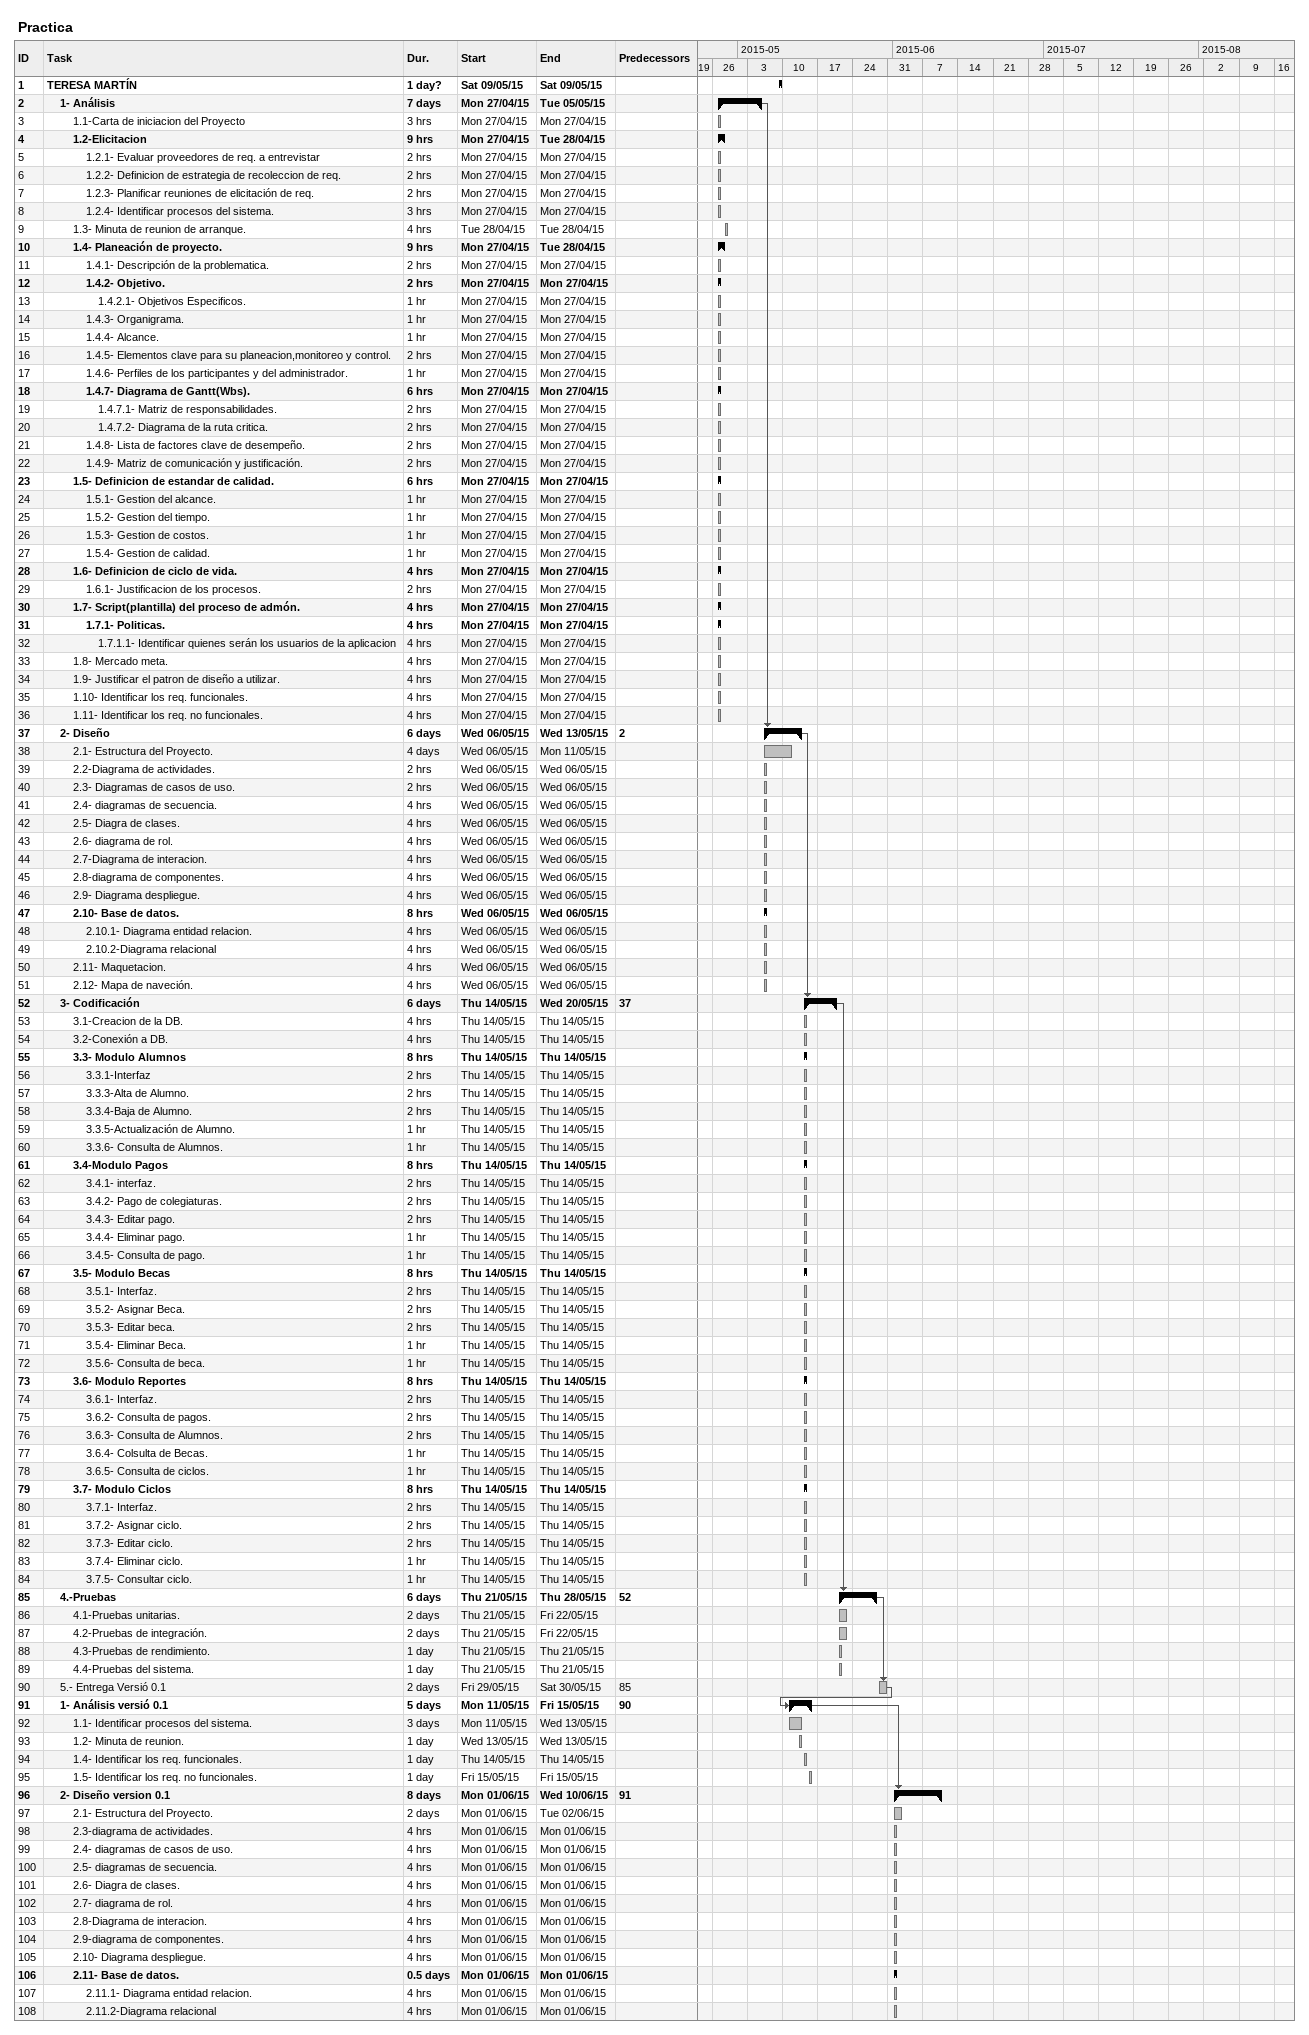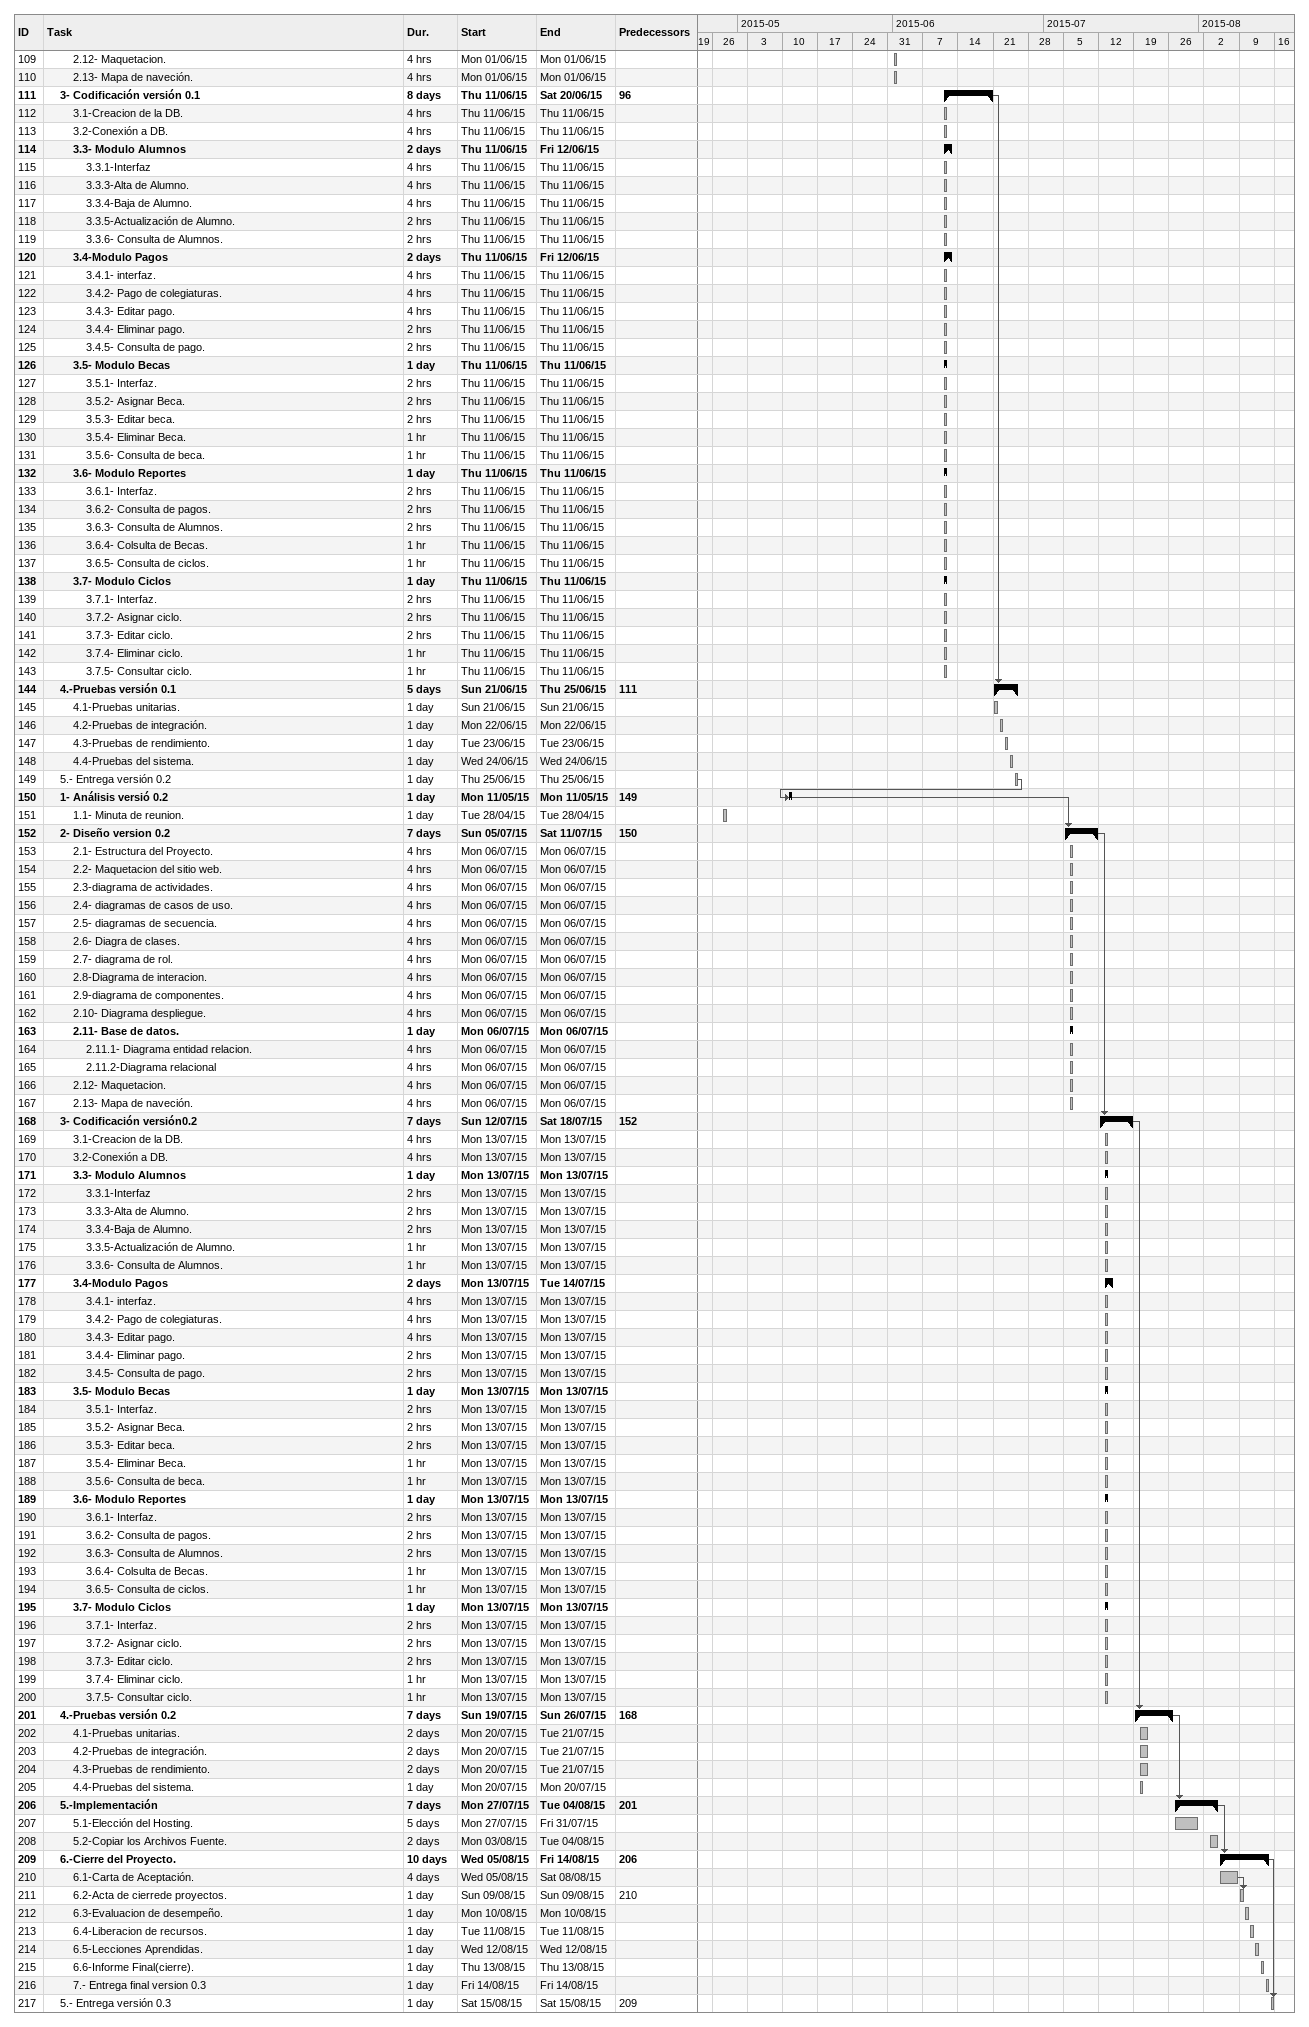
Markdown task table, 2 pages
Practica

| ID | Level | Task | Duration | Start | Finish | Predecessors |
|---|---|---|---|---|---|---|
| 1 | 1 | **TERESA MARTÍN** | 1d? | 2015-05-09 | 2015-05-09 |  |
| 2 | 2 | **1- Análisis** | 7d | 2015-04-27 | 2015-05-05 |  |
| 3 | 3 | 1.1-Carta de iniciacion del Proyecto | 3h | 2015-04-27 | 2015-04-27 |  |
| 4 | 3 | **1.2-Elicitacion** | 9h | 2015-04-27 | 2015-04-28 |  |
| 5 | 4 | 1.2.1- Evaluar proveedores de req. a entrevistar | 2h | 2015-04-27 | 2015-04-27 |  |
| 6 | 4 | 1.2.2- Definicion de estrategia de recoleccion de req. | 2h | 2015-04-27 | 2015-04-27 |  |
| 7 | 4 | 1.2.3- Planificar reuniones de elicitación de req. | 2h | 2015-04-27 | 2015-04-27 |  |
| 8 | 4 | 1.2.4- Identificar procesos del sistema. | 3h | 2015-04-27 | 2015-04-27 |  |
| 9 | 3 | 1.3- Minuta de reunion de arranque. | 4h | 2015-04-28 | 2015-04-28 |  |
| 10 | 3 | **1.4- Planeación de proyecto.** | 9h | 2015-04-27 | 2015-04-28 |  |
| 11 | 4 | 1.4.1- Descripción de la problematica. | 2h | 2015-04-27 | 2015-04-27 |  |
| 12 | 4 | **1.4.2- Objetivo.** | 2h | 2015-04-27 | 2015-04-27 |  |
| 13 | 5 | 1.4.2.1- Objetivos Especificos. | 1h | 2015-04-27 | 2015-04-27 |  |
| 14 | 4 | 1.4.3- Organigrama. | 1h | 2015-04-27 | 2015-04-27 |  |
| 15 | 4 | 1.4.4- Alcance. | 1h | 2015-04-27 | 2015-04-27 |  |
| 16 | 4 | 1.4.5- Elementos clave para su planeacion,monitoreo y control. | 2h | 2015-04-27 | 2015-04-27 |  |
| 17 | 4 | 1.4.6- Perfiles de los participantes y del administrador. | 1h | 2015-04-27 | 2015-04-27 |  |
| 18 | 4 | **1.4.7- Diagrama de Gantt(Wbs).** | 6h | 2015-04-27 | 2015-04-27 |  |
| 19 | 5 | 1.4.7.1- Matriz de responsabilidades. | 2h | 2015-04-27 | 2015-04-27 |  |
| 20 | 5 | 1.4.7.2- Diagrama de la ruta critica. | 2h | 2015-04-27 | 2015-04-27 |  |
| 21 | 4 | 1.4.8- Lista de factores clave de desempeño. | 2h | 2015-04-27 | 2015-04-27 |  |
| 22 | 4 | 1.4.9- Matriz de comunicación y justificación. | 2h | 2015-04-27 | 2015-04-27 |  |
| 23 | 3 | **1.5- Definicion de estandar de calidad.** | 6h | 2015-04-27 | 2015-04-27 |  |
| 24 | 4 | 1.5.1- Gestion del alcance. | 1h | 2015-04-27 | 2015-04-27 |  |
| 25 | 4 | 1.5.2- Gestion del tiempo. | 1h | 2015-04-27 | 2015-04-27 |  |
| 26 | 4 | 1.5.3- Gestion de costos. | 1h | 2015-04-27 | 2015-04-27 |  |
| 27 | 4 | 1.5.4- Gestion de calidad. | 1h | 2015-04-27 | 2015-04-27 |  |
| 28 | 3 | **1.6- Definicion de ciclo de vida.** | 4h | 2015-04-27 | 2015-04-27 |  |
| 29 | 4 | 1.6.1- Justificacion de los procesos. | 2h | 2015-04-27 | 2015-04-27 |  |
| 30 | 3 | **1.7- Script(plantilla) del proceso de admón.** | 4h | 2015-04-27 | 2015-04-27 |  |
| 31 | 4 | **1.7.1- Politicas.** | 4h | 2015-04-27 | 2015-04-27 |  |
| 32 | 5 | 1.7.1.1- Identificar quienes serán los usuarios de la aplicacion | 4h | 2015-04-27 | 2015-04-27 |  |
| 33 | 3 | 1.8- Mercado meta. | 4h | 2015-04-27 | 2015-04-27 |  |
| 34 | 3 | 1.9- Justificar el patron de diseño a utilizar. | 4h | 2015-04-27 | 2015-04-27 |  |
| 35 | 3 | 1.10- Identificar los req. funcionales. | 4h | 2015-04-27 | 2015-04-27 |  |
| 36 | 3 | 1.11- Identificar los req. no funcionales. | 4h | 2015-04-27 | 2015-04-27 |  |
| 37 | 2 | **2- Diseño** | 6d | 2015-05-06 | 2015-05-13 | 2 |
| 38 | 3 | 2.1- Estructura del Proyecto. | 4d | 2015-05-06 | 2015-05-11 |  |
| 39 | 3 | 2.2-Diagrama de actividades. | 2h | 2015-05-06 | 2015-05-06 |  |
| 40 | 3 | 2.3- Diagramas de casos de uso. | 2h | 2015-05-06 | 2015-05-06 |  |
| 41 | 3 | 2.4- diagramas de secuencia. | 4h | 2015-05-06 | 2015-05-06 |  |
| 42 | 3 | 2.5- Diagra de clases. | 4h | 2015-05-06 | 2015-05-06 |  |
| 43 | 3 | 2.6- diagrama de rol. | 4h | 2015-05-06 | 2015-05-06 |  |
| 44 | 3 | 2.7-Diagrama de interacion. | 4h | 2015-05-06 | 2015-05-06 |  |
| 45 | 3 | 2.8-diagrama de componentes. | 4h | 2015-05-06 | 2015-05-06 |  |
| 46 | 3 | 2.9- Diagrama despliegue. | 4h | 2015-05-06 | 2015-05-06 |  |
| 47 | 3 | **2.10- Base de datos.** | 8h | 2015-05-06 | 2015-05-06 |  |
| 48 | 4 | 2.10.1- Diagrama entidad relacion. | 4h | 2015-05-06 | 2015-05-06 |  |
| 49 | 4 | 2.10.2-Diagrama relacional | 4h | 2015-05-06 | 2015-05-06 |  |
| 50 | 3 | 2.11- Maquetacion. | 4h | 2015-05-06 | 2015-05-06 |  |
| 51 | 3 | 2.12- Mapa de naveción. | 4h | 2015-05-06 | 2015-05-06 |  |
| 52 | 2 | **3- Codificación** | 6d | 2015-05-14 | 2015-05-20 | 37 |
| 53 | 3 | 3.1-Creacion de la DB. | 4h | 2015-05-14 | 2015-05-14 |  |
| 54 | 3 | 3.2-Conexión a DB. | 4h | 2015-05-14 | 2015-05-14 |  |
| 55 | 3 | **3.3- Modulo Alumnos** | 8h | 2015-05-14 | 2015-05-14 |  |
| 56 | 4 | 3.3.1-Interfaz | 2h | 2015-05-14 | 2015-05-14 |  |
| 57 | 4 | 3.3.3-Alta de Alumno. | 2h | 2015-05-14 | 2015-05-14 |  |
| 58 | 4 | 3.3.4-Baja de Alumno. | 2h | 2015-05-14 | 2015-05-14 |  |
| 59 | 4 | 3.3.5-Actualización de Alumno. | 1h | 2015-05-14 | 2015-05-14 |  |
| 60 | 4 | 3.3.6- Consulta de Alumnos. | 1h | 2015-05-14 | 2015-05-14 |  |
| 61 | 3 | **3.4-Modulo Pagos** | 8h | 2015-05-14 | 2015-05-14 |  |
| 62 | 4 | 3.4.1- interfaz. | 2h | 2015-05-14 | 2015-05-14 |  |
| 63 | 4 | 3.4.2- Pago de colegiaturas. | 2h | 2015-05-14 | 2015-05-14 |  |
| 64 | 4 | 3.4.3- Editar pago. | 2h | 2015-05-14 | 2015-05-14 |  |
| 65 | 4 | 3.4.4- Eliminar pago. | 1h | 2015-05-14 | 2015-05-14 |  |
| 66 | 4 | 3.4.5- Consulta de pago. | 1h | 2015-05-14 | 2015-05-14 |  |
| 67 | 3 | **3.5- Modulo Becas** | 8h | 2015-05-14 | 2015-05-14 |  |
| 68 | 4 | 3.5.1- Interfaz. | 2h | 2015-05-14 | 2015-05-14 |  |
| 69 | 4 | 3.5.2- Asignar Beca. | 2h | 2015-05-14 | 2015-05-14 |  |
| 70 | 4 | 3.5.3- Editar beca. | 2h | 2015-05-14 | 2015-05-14 |  |
| 71 | 4 | 3.5.4- Eliminar Beca. | 1h | 2015-05-14 | 2015-05-14 |  |
| 72 | 4 | 3.5.6- Consulta de beca. | 1h | 2015-05-14 | 2015-05-14 |  |
| 73 | 3 | **3.6- Modulo Reportes** | 8h | 2015-05-14 | 2015-05-14 |  |
| 74 | 4 | 3.6.1- Interfaz. | 2h | 2015-05-14 | 2015-05-14 |  |
| 75 | 4 | 3.6.2- Consulta de pagos. | 2h | 2015-05-14 | 2015-05-14 |  |
| 76 | 4 | 3.6.3- Consulta de Alumnos. | 2h | 2015-05-14 | 2015-05-14 |  |
| 77 | 4 | 3.6.4- Colsulta de Becas. | 1h | 2015-05-14 | 2015-05-14 |  |
| 78 | 4 | 3.6.5- Consulta de ciclos. | 1h | 2015-05-14 | 2015-05-14 |  |
| 79 | 3 | **3.7- Modulo Ciclos** | 8h | 2015-05-14 | 2015-05-14 |  |
| 80 | 4 | 3.7.1- Interfaz. | 2h | 2015-05-14 | 2015-05-14 |  |
| 81 | 4 | 3.7.2- Asignar ciclo. | 2h | 2015-05-14 | 2015-05-14 |  |
| 82 | 4 | 3.7.3- Editar ciclo. | 2h | 2015-05-14 | 2015-05-14 |  |
| 83 | 4 | 3.7.4- Eliminar ciclo. | 1h | 2015-05-14 | 2015-05-14 |  |
| 84 | 4 | 3.7.5- Consultar ciclo. | 1h | 2015-05-14 | 2015-05-14 |  |
| 85 | 2 | **4.-Pruebas** | 6d | 2015-05-21 | 2015-05-28 | 52 |
| 86 | 3 | 4.1-Pruebas unitarias. | 2d | 2015-05-21 | 2015-05-22 |  |
| 87 | 3 | 4.2-Pruebas de integración. | 2d | 2015-05-21 | 2015-05-22 |  |
| 88 | 3 | 4.3-Pruebas de rendimiento. | 1d | 2015-05-21 | 2015-05-21 |  |
| 89 | 3 | 4.4-Pruebas del sistema. | 1d | 2015-05-21 | 2015-05-21 |  |
| 90 | 2 | 5.- Entrega Versió 0.1 | 2d | 2015-05-29 | 2015-05-30 | 85 |
| 91 | 2 | **1- Análisis versió 0.1** | 5d | 2015-05-11 | 2015-05-15 | 90 |
| 92 | 3 | 1.1- Identificar procesos del sistema. | 3d | 2015-05-11 | 2015-05-13 |  |
| 93 | 3 | 1.2- Minuta de reunion. | 1d | 2015-05-13 | 2015-05-13 |  |
| 94 | 3 | 1.4- Identificar los req. funcionales. | 1d | 2015-05-14 | 2015-05-14 |  |
| 95 | 3 | 1.5- Identificar los req. no funcionales. | 1d | 2015-05-15 | 2015-05-15 |  |
| 96 | 2 | **2- Diseño version 0.1** | 8d | 2015-06-01 | 2015-06-10 | 91 |
| 97 | 3 | 2.1- Estructura del Proyecto. | 2d | 2015-06-01 | 2015-06-02 |  |
| 98 | 3 | 2.3-diagrama de actividades. | 4h | 2015-06-01 | 2015-06-01 |  |
| 99 | 3 | 2.4- diagramas de casos de uso. | 4h | 2015-06-01 | 2015-06-01 |  |
| 100 | 3 | 2.5- diagramas de secuencia. | 4h | 2015-06-01 | 2015-06-01 |  |
| 101 | 3 | 2.6- Diagra de clases. | 4h | 2015-06-01 | 2015-06-01 |  |
| 102 | 3 | 2.7- diagrama de rol. | 4h | 2015-06-01 | 2015-06-01 |  |
| 103 | 3 | 2.8-Diagrama de interacion. | 4h | 2015-06-01 | 2015-06-01 |  |
| 104 | 3 | 2.9-diagrama de componentes. | 4h | 2015-06-01 | 2015-06-01 |  |
| 105 | 3 | 2.10- Diagrama despliegue. | 4h | 2015-06-01 | 2015-06-01 |  |
| 106 | 3 | **2.11- Base de datos.** | 0.5d | 2015-06-01 | 2015-06-01 |  |
| 107 | 4 | 2.11.1- Diagrama entidad relacion. | 4h | 2015-06-01 | 2015-06-01 |  |
| 108 | 4 | 2.11.2-Diagrama relacional | 4h | 2015-06-01 | 2015-06-01 |  |
| 109 | 3 | 2.12- Maquetacion. | 4h | 2015-06-01 | 2015-06-01 |  |
| 110 | 3 | 2.13- Mapa de naveción. | 4h | 2015-06-01 | 2015-06-01 |  |
| 111 | 2 | **3- Codificación versión 0.1** | 8d | 2015-06-11 | 2015-06-20 | 96 |
| 112 | 3 | 3.1-Creacion de la DB. | 4h | 2015-06-11 | 2015-06-11 |  |
| 113 | 3 | 3.2-Conexión a DB. | 4h | 2015-06-11 | 2015-06-11 |  |
| 114 | 3 | **3.3- Modulo Alumnos** | 2d | 2015-06-11 | 2015-06-12 |  |
| 115 | 4 | 3.3.1-Interfaz | 4h | 2015-06-11 | 2015-06-11 |  |
| 116 | 4 | 3.3.3-Alta de Alumno. | 4h | 2015-06-11 | 2015-06-11 |  |
| 117 | 4 | 3.3.4-Baja de Alumno. | 4h | 2015-06-11 | 2015-06-11 |  |
| 118 | 4 | 3.3.5-Actualización de Alumno. | 2h | 2015-06-11 | 2015-06-11 |  |
| 119 | 4 | 3.3.6- Consulta de Alumnos. | 2h | 2015-06-11 | 2015-06-11 |  |
| 120 | 3 | **3.4-Modulo Pagos** | 2d | 2015-06-11 | 2015-06-12 |  |
| 121 | 4 | 3.4.1- interfaz. | 4h | 2015-06-11 | 2015-06-11 |  |
| 122 | 4 | 3.4.2- Pago de colegiaturas. | 4h | 2015-06-11 | 2015-06-11 |  |
| 123 | 4 | 3.4.3- Editar pago. | 4h | 2015-06-11 | 2015-06-11 |  |
| 124 | 4 | 3.4.4- Eliminar pago. | 2h | 2015-06-11 | 2015-06-11 |  |
| 125 | 4 | 3.4.5- Consulta de pago. | 2h | 2015-06-11 | 2015-06-11 |  |
| 126 | 3 | **3.5- Modulo Becas** | 1d | 2015-06-11 | 2015-06-11 |  |
| 127 | 4 | 3.5.1- Interfaz. | 2h | 2015-06-11 | 2015-06-11 |  |
| 128 | 4 | 3.5.2- Asignar Beca. | 2h | 2015-06-11 | 2015-06-11 |  |
| 129 | 4 | 3.5.3- Editar beca. | 2h | 2015-06-11 | 2015-06-11 |  |
| 130 | 4 | 3.5.4- Eliminar Beca. | 1h | 2015-06-11 | 2015-06-11 |  |
| 131 | 4 | 3.5.6- Consulta de beca. | 1h | 2015-06-11 | 2015-06-11 |  |
| 132 | 3 | **3.6- Modulo Reportes** | 1d | 2015-06-11 | 2015-06-11 |  |
| 133 | 4 | 3.6.1- Interfaz. | 2h | 2015-06-11 | 2015-06-11 |  |
| 134 | 4 | 3.6.2- Consulta de pagos. | 2h | 2015-06-11 | 2015-06-11 |  |
| 135 | 4 | 3.6.3- Consulta de Alumnos. | 2h | 2015-06-11 | 2015-06-11 |  |
| 136 | 4 | 3.6.4- Colsulta de Becas. | 1h | 2015-06-11 | 2015-06-11 |  |
| 137 | 4 | 3.6.5- Consulta de ciclos. | 1h | 2015-06-11 | 2015-06-11 |  |
| 138 | 3 | **3.7- Modulo Ciclos** | 1d | 2015-06-11 | 2015-06-11 |  |
| 139 | 4 | 3.7.1- Interfaz. | 2h | 2015-06-11 | 2015-06-11 |  |
| 140 | 4 | 3.7.2- Asignar ciclo. | 2h | 2015-06-11 | 2015-06-11 |  |
| 141 | 4 | 3.7.3- Editar ciclo. | 2h | 2015-06-11 | 2015-06-11 |  |
| 142 | 4 | 3.7.4- Eliminar ciclo. | 1h | 2015-06-11 | 2015-06-11 |  |
| 143 | 4 | 3.7.5- Consultar ciclo. | 1h | 2015-06-11 | 2015-06-11 |  |
| 144 | 2 | **4.-Pruebas versión 0.1** | 5d | 2015-06-21 | 2015-06-25 | 111 |
| 145 | 3 | 4.1-Pruebas unitarias. | 1d | 2015-06-21 | 2015-06-21 |  |
| 146 | 3 | 4.2-Pruebas de integración. | 1d | 2015-06-22 | 2015-06-22 |  |
| 147 | 3 | 4.3-Pruebas de rendimiento. | 1d | 2015-06-23 | 2015-06-23 |  |
| 148 | 3 | 4.4-Pruebas del sistema. | 1d | 2015-06-24 | 2015-06-24 |  |
| 149 | 2 | 5.- Entrega versión 0.2 | 1d | 2015-06-25 | 2015-06-25 |  |
| 150 | 2 | **1- Análisis versió 0.2** | 1d | 2015-05-11 | 2015-05-11 | 149 |
| 151 | 3 | 1.1- Minuta de reunion. | 1d | 2015-04-28 | 2015-04-28 |  |
| 152 | 2 | **2- Diseño version 0.2** | 7d | 2015-07-05 | 2015-07-11 | 150 |
| 153 | 3 | 2.1- Estructura del Proyecto. | 4h | 2015-07-06 | 2015-07-06 |  |
| 154 | 3 | 2.2- Maquetacion del sitio web. | 4h | 2015-07-06 | 2015-07-06 |  |
| 155 | 3 | 2.3-diagrama de actividades. | 4h | 2015-07-06 | 2015-07-06 |  |
| 156 | 3 | 2.4- diagramas de casos de uso. | 4h | 2015-07-06 | 2015-07-06 |  |
| 157 | 3 | 2.5- diagramas de secuencia. | 4h | 2015-07-06 | 2015-07-06 |  |
| 158 | 3 | 2.6- Diagra de clases. | 4h | 2015-07-06 | 2015-07-06 |  |
| 159 | 3 | 2.7- diagrama de rol. | 4h | 2015-07-06 | 2015-07-06 |  |
| 160 | 3 | 2.8-Diagrama de interacion. | 4h | 2015-07-06 | 2015-07-06 |  |
| 161 | 3 | 2.9-diagrama de componentes. | 4h | 2015-07-06 | 2015-07-06 |  |
| 162 | 3 | 2.10- Diagrama despliegue. | 4h | 2015-07-06 | 2015-07-06 |  |
| 163 | 3 | **2.11- Base de datos.** | 1d | 2015-07-06 | 2015-07-06 |  |
| 164 | 4 | 2.11.1- Diagrama entidad relacion. | 4h | 2015-07-06 | 2015-07-06 |  |
| 165 | 4 | 2.11.2-Diagrama relacional | 4h | 2015-07-06 | 2015-07-06 |  |
| 166 | 3 | 2.12- Maquetacion. | 4h | 2015-07-06 | 2015-07-06 |  |
| 167 | 3 | 2.13- Mapa de naveción. | 4h | 2015-07-06 | 2015-07-06 |  |
| 168 | 2 | **3- Codificación versión0.2** | 7d | 2015-07-12 | 2015-07-18 | 152 |
| 169 | 3 | 3.1-Creacion de la DB. | 4h | 2015-07-13 | 2015-07-13 |  |
| 170 | 3 | 3.2-Conexión a DB. | 4h | 2015-07-13 | 2015-07-13 |  |
| 171 | 3 | **3.3- Modulo Alumnos** | 1d | 2015-07-13 | 2015-07-13 |  |
| 172 | 4 | 3.3.1-Interfaz | 2h | 2015-07-13 | 2015-07-13 |  |
| 173 | 4 | 3.3.3-Alta de Alumno. | 2h | 2015-07-13 | 2015-07-13 |  |
| 174 | 4 | 3.3.4-Baja de Alumno. | 2h | 2015-07-13 | 2015-07-13 |  |
| 175 | 4 | 3.3.5-Actualización de Alumno. | 1h | 2015-07-13 | 2015-07-13 |  |
| 176 | 4 | 3.3.6- Consulta de Alumnos. | 1h | 2015-07-13 | 2015-07-13 |  |
| 177 | 3 | **3.4-Modulo Pagos** | 2d | 2015-07-13 | 2015-07-14 |  |
| 178 | 4 | 3.4.1- interfaz. | 4h | 2015-07-13 | 2015-07-13 |  |
| 179 | 4 | 3.4.2- Pago de colegiaturas. | 4h | 2015-07-13 | 2015-07-13 |  |
| 180 | 4 | 3.4.3- Editar pago. | 4h | 2015-07-13 | 2015-07-13 |  |
| 181 | 4 | 3.4.4- Eliminar pago. | 2h | 2015-07-13 | 2015-07-13 |  |
| 182 | 4 | 3.4.5- Consulta de pago. | 2h | 2015-07-13 | 2015-07-13 |  |
| 183 | 3 | **3.5- Modulo Becas** | 1d | 2015-07-13 | 2015-07-13 |  |
| 184 | 4 | 3.5.1- Interfaz. | 2h | 2015-07-13 | 2015-07-13 |  |
| 185 | 4 | 3.5.2- Asignar Beca. | 2h | 2015-07-13 | 2015-07-13 |  |
| 186 | 4 | 3.5.3- Editar beca. | 2h | 2015-07-13 | 2015-07-13 |  |
| 187 | 4 | 3.5.4- Eliminar Beca. | 1h | 2015-07-13 | 2015-07-13 |  |
| 188 | 4 | 3.5.6- Consulta de beca. | 1h | 2015-07-13 | 2015-07-13 |  |
| 189 | 3 | **3.6- Modulo Reportes** | 1d | 2015-07-13 | 2015-07-13 |  |
| 190 | 4 | 3.6.1- Interfaz. | 2h | 2015-07-13 | 2015-07-13 |  |
| 191 | 4 | 3.6.2- Consulta de pagos. | 2h | 2015-07-13 | 2015-07-13 |  |
| 192 | 4 | 3.6.3- Consulta de Alumnos. | 2h | 2015-07-13 | 2015-07-13 |  |
| 193 | 4 | 3.6.4- Colsulta de Becas. | 1h | 2015-07-13 | 2015-07-13 |  |
| 194 | 4 | 3.6.5- Consulta de ciclos. | 1h | 2015-07-13 | 2015-07-13 |  |
| 195 | 3 | **3.7- Modulo Ciclos** | 1d | 2015-07-13 | 2015-07-13 |  |
| 196 | 4 | 3.7.1- Interfaz. | 2h | 2015-07-13 | 2015-07-13 |  |
| 197 | 4 | 3.7.2- Asignar ciclo. | 2h | 2015-07-13 | 2015-07-13 |  |
| 198 | 4 | 3.7.3- Editar ciclo. | 2h | 2015-07-13 | 2015-07-13 |  |
| 199 | 4 | 3.7.4- Eliminar ciclo. | 1h | 2015-07-13 | 2015-07-13 |  |
| 200 | 4 | 3.7.5- Consultar ciclo. | 1h | 2015-07-13 | 2015-07-13 |  |
| 201 | 2 | **4.-Pruebas versión 0.2** | 7d | 2015-07-19 | 2015-07-26 | 168 |
| 202 | 3 | 4.1-Pruebas unitarias. | 2d | 2015-07-20 | 2015-07-21 |  |
| 203 | 3 | 4.2-Pruebas de integración. | 2d | 2015-07-20 | 2015-07-21 |  |
| 204 | 3 | 4.3-Pruebas de rendimiento. | 2d | 2015-07-20 | 2015-07-21 |  |
| 205 | 3 | 4.4-Pruebas del sistema. | 1d | 2015-07-20 | 2015-07-20 |  |
| 206 | 2 | **5.-Implementación** | 7d | 2015-07-27 | 2015-08-04 | 201 |
| 207 | 3 | 5.1-Elección del Hosting. | 5d | 2015-07-27 | 2015-07-31 |  |
| 208 | 3 | 5.2-Copiar los Archivos Fuente. | 2d | 2015-08-03 | 2015-08-04 |  |
| 209 | 2 | **6.-Cierre del Proyecto.** | 10d | 2015-08-05 | 2015-08-14 | 206 |
| 210 | 3 | 6.1-Carta de Aceptación. | 4d | 2015-08-05 | 2015-08-08 |  |
| 211 | 3 | 6.2-Acta de cierrede proyectos. | 1d | 2015-08-09 | 2015-08-09 | 210 |
| 212 | 3 | 6.3-Evaluacion de desempeño. | 1d | 2015-08-10 | 2015-08-10 |  |
| 213 | 3 | 6.4-Liberacion de recursos. | 1d | 2015-08-11 | 2015-08-11 |  |
| 214 | 3 | 6.5-Lecciones Aprendidas. | 1d | 2015-08-12 | 2015-08-12 |  |
| 215 | 3 | 6.6-Informe Final(cierre). | 1d | 2015-08-13 | 2015-08-13 |  |
| 216 | 3 | 7.- Entrega final version 0.3 | 1d | 2015-08-14 | 2015-08-14 |  |
| 217 | 2 | 5.- Entrega versión 0.3 | 1d | 2015-08-15 | 2015-08-15 | 209 |
